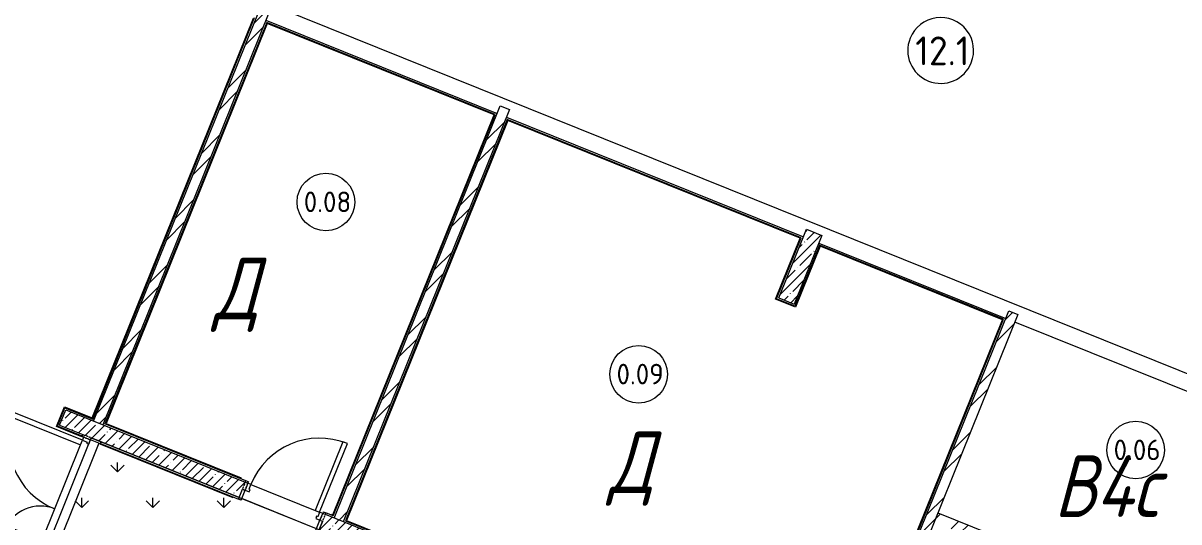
# Model space of a CAD drawing. Header units: millimetres. Extents: x -584918 to 2941280, y 3000189 to 4229862.
# Drawn here: x -422676 to -408636, y 3499246 to 3505307 of the extents above; entities that cross this region are included whole.
import ezdxf

# ---------------------------------------------------------------- set-up
doc = ezdxf.new("R2010")
doc.units = ezdxf.units.MM
doc.linetypes.add('ASVP_Невидимые', pattern=[5, 3, -2])
for name, color, linetype, lineweight in [('Двери', 7, 'Continuous', 0), ('Марки помещений', 7, 'Continuous', 0), ('Обобщенные модели', 7, 'Continuous', 0), ('Оси', 7, 'Continuous', 0), ('Перекрытие', 7, 'Continuous', 0), ('Стены внутренние', 7, 'Continuous', 0), ('Стены несущие', 7, 'Continuous', 0), ('Стены отделка', 7, 'Continuous', 0), ('Стены перегородки', 7, 'Continuous', 0), ('экспертиза ДУ категории', 1, 'Continuous', 0), ('экспертиза условные обозначения', 1, 'Continuous', 0)]:
    doc.layers.add(name, color=color, linetype=linetype, lineweight=lineweight)
doc.styles.add('GOST Common_1', font='', dxfattribs={"height": 700})
doc.styles.add('GOST Common_2', font='', dxfattribs={"height": 500})
doc.styles.add('mytext', font='isocpeur.ttf', dxfattribs={"width": 0.8, "oblique": 14.999978})
doc.styles.get('GOST Common_1').set_extended_font_data('GOST Common')
doc.styles.get('GOST Common_2').set_extended_font_data('GOST Common')
pattern_1 = [(45, (-434112.28, 3473620.18), (-114.04925, 114.04925), []), (45, (-433998.23, 3473620.18), (-114.04925, 114.04925), [201.612, -40.322, 3.353, -36.97])]
pattern_2 = [(45, (-434112.28, 3473620.18), (-235.7317, 235.7317), []), (45, (-433955.12, 3473620.18), (-235.7317, 235.7317), [])]

# ---------------------------------------------------------------- blocks, each defined once
blk = doc.blocks.new('ASVP_ДверьПротивопожарнаяСтальная_2 полотна - EI15 1370х2000h_полотна_ Г Л _1250 в свету_-7407233-АР Этаж 00')
at = {"layer": 'Двери', "lineweight": 18}
for p, q in [((685, 1000), (625, 1000)), ((625, 1000), (625, 100)), ((685, 100), (685, 1000)), ((-685, 570), (-625, 570)), ((-685, 100), (-685, 570)), ((-625, 570), (-625, 100)), ((-725, 100), (-685, 100)), ((-725, 10), (-725, 100)), ((-670, 10), (-725, 10)), ((-625, 100), (-685, 100)), ((-685, 100), (-685, 40)), ((-685, 40), (-670, 40)), ((-670, 40), (-670, 10)), ((625, 100), (685, 100)), ((685, 40), (670, 40)), ((670, 40), (670, 10)), ((670, 10), (725, 10)), ((725, 100), (685, 100)), ((685, 100), (685, 40)), ((725, 10), (725, 100))]:
    blk.add_line(p, q, dxfattribs=at)
at = {"layer": 'Двери', "linetype": 'ASVP_Невидимые', "lineweight": 18}
for p, q in [((-750, 100), (-725, 100)), ((-750, 10), (-750, 100)), ((-725, 10), (-750, 10)), ((-725, 100), (-725, 10)), ((750, 100), (725, 100)), ((725, 100), (725, 10)), ((725, 10), (750, 10)), ((750, 10), (750, 100))]:
    blk.add_line(p, q, dxfattribs=at)
at = {"layer": 'Двери'}
for centre, radius, start, end in [((685, 100), 900, 90, 180), ((-685, 100), 470, 360, 90)]:
    blk.add_arc(centre, radius, start, end, dxfattribs=at)
blk = doc.blocks.new('ASVP_ОТКОС_Оштукатуривание дверного откоса - Оштукатуривание дверного откоса-5741163-АР Этаж 00')
at = {"layer": 'Обобщенные модели'}
for p, q in [((-750, 0), (-750, 130)), ((-725, 0), (-750, 0)), ((-725, 0), (-725, 130)), ((725, 0), (725, 130)), ((725, 0), (750, 0)), ((750, 130), (750, 0))]:
    blk.add_line(p, q, dxfattribs=at)
blk = doc.blocks.new('ASVP_ОТКОС_Оштукатуривание дверного откоса - Оштукатуривание дверного откоса-5741164-АР Этаж 00')
at = {"layer": 'Обобщенные модели'}
for p, q in [((-750, 0), (-750, 20)), ((-725, 0), (-750, 0)), ((-725, 0), (-725, 20)), ((725, 0), (725, 20)), ((725, 0), (750, 0)), ((750, 20), (750, 0))]:
    blk.add_line(p, q, dxfattribs=at)
blk = doc.blocks.new('ASVP_ДверьСтальная_1 полотно - Внутренняя 900х2000h_полотно_ Г Л _825 в свету_-7461759-АР Этаж 00')
at = {"layer": 'Двери', "lineweight": 18}
for p, q in [((450, 1000), (390, 1000)), ((390, 1000), (390, 100)), ((450, 100), (450, 1000)), ((-450, 100), (-490, 100)), ((-490, 100), (-490, 10)), ((-490, 10), (-435, 10)), ((-450, 40), (-450, 100)), ((-435, 40), (-450, 40)), ((-435, 10), (-435, 40)), ((390, 100), (450, 100)), ((450, 40), (435, 40)), ((435, 40), (435, 10)), ((435, 10), (490, 10)), ((490, 100), (450, 100)), ((450, 100), (450, 40)), ((490, 10), (490, 100))]:
    blk.add_line(p, q, dxfattribs=at)
at = {"layer": 'Двери', "linetype": 'ASVP_Невидимые', "lineweight": 18}
for p, q in [((-490, 100), (-525, 100)), ((-525, 100), (-525, 10)), ((-525, 10), (-490, 10)), ((-490, 10), (-490, 100)), ((525, 100), (490, 100)), ((490, 100), (490, 10)), ((490, 10), (525, 10)), ((525, 10), (525, 100))]:
    blk.add_line(p, q, dxfattribs=at)
at = {"layer": 'Двери'}
blk.add_arc((450, 100), 900, 90, 180, dxfattribs=at)
blk = doc.blocks.new('ASVP_ОТКОС_Оштукатуривание дверного откоса - Оштукатуривание дверного откоса-V10-АР Этаж 00')
at = {"layer": 'Обобщенные модели'}
for p, q in [((-525, 0), (-525, 130)), ((-490, 0), (-525, 0)), ((-490, 0), (-490, 130)), ((490, 0), (490, 130)), ((490, 0), (525, 0)), ((525, 130), (525, 0))]:
    blk.add_line(p, q, dxfattribs=at)
blk = doc.blocks.new('ASVP_ОТКОС_Оштукатуривание дверного откоса - Оштукатуривание дверного откоса-V11-АР Этаж 00')
at = {"layer": 'Обобщенные модели'}
for p, q in [((-525, 0), (-525, 20)), ((-490, 0), (-525, 0)), ((-490, 0), (-490, 20)), ((490, 0), (490, 20)), ((490, 0), (525, 0)), ((525, 20), (525, 0))]:
    blk.add_line(p, q, dxfattribs=at)
blk = doc.blocks.new('Ось сетки - Круг_Ø8 мм-6577-АР Этаж 00')
at = {"layer": 'Оси'}
for start, end in [(360, 180), (180, 360)]:
    blk.add_arc((0, 0), 4, start, end, dxfattribs=at)
blk = doc.blocks.new('ASVP_Марка_Помещение_ОдноЗначение - Номер-684784-АР Этаж 00')
at = {"layer": 'Марки помещений'}
blk.add_circle((0, 0), 3.5, dxfattribs=at)

msp = doc.modelspace()

# ---------------------------------------------------------------- hatches: boundary and pattern name
at = {"layer": 'Стены внутренние'}
h = msp.add_hatch(dxfattribs=at)
h.set_pattern_fill('FP_6', color=256, style=0, pattern_type=2)
h.set_pattern_definition(pattern_2)
h.paths.add_polyline_path([(-421707.948, 3500425.054), (-419689.556, 3505433.656), (-419800.859, 3505478.509), (-421819.251, 3500469.907)])
h = msp.add_hatch(dxfattribs=at)
h.set_pattern_fill('FP_6', color=256, style=0, pattern_type=2)
h.set_pattern_definition(pattern_2)
h.paths.add_polyline_path([(-418786.264, 3499247.659), (-416767.872, 3504256.261), (-416879.174, 3504301.114), (-418897.566, 3499292.512), (-418824.729, 3499263.159)])
h = msp.add_hatch(dxfattribs=at)
h.set_pattern_fill('FP_8', color=256, style=0, pattern_type=2)
h.set_pattern_definition(pattern_1)
h.paths.add_polyline_path([(-413310.718, 3501892.749), (-412974.32, 3502727.516), (-413159.823, 3502802.271), (-413496.222, 3501967.504)])
h = msp.add_hatch(dxfattribs=at)
h.set_pattern_fill('FP_6', color=256, style=0, pattern_type=2)
h.set_pattern_definition(pattern_2)
h.paths.add_polyline_path([(-412608.988, 3496758.309), (-410590.596, 3501766.911), (-410701.898, 3501811.764), (-412720.29, 3496803.162), (-412717.558, 3496802.061)])
h = msp.add_hatch(dxfattribs=at)
h.set_pattern_fill('FP_8', color=256, style=0, pattern_type=2)
h.set_pattern_definition(pattern_1)
h.paths.add_polyline_path([(-421745.603, 3500224.599), (-421670.848, 3500410.103), (-422157.795, 3500606.336), (-422232.55, 3500420.832), (-421840.835, 3500262.976)])
h = msp.add_hatch(dxfattribs=at)
h.set_pattern_fill('FP_8', color=256, style=0, pattern_type=2)
h.set_pattern_definition(pattern_1)
h.paths.add_polyline_path([(-415067.467, 3497533.41), (-414992.712, 3497718.914), (-419004.231, 3499335.496), (-419078.986, 3499149.992), (-415772.596, 3497817.567)])
h.paths.add_polyline_path([(-420052.881, 3499542.458), (-419978.126, 3499727.961), (-421670.848, 3500410.103), (-421745.603, 3500224.599), (-420400.318, 3499682.469)])
h = msp.add_hatch(dxfattribs=at)
h.set_pattern_fill('FP_6', color=256, style=0, pattern_type=2)
h.set_pattern_definition(pattern_2)
h.paths.add_polyline_path([(-407498.359, 3497588.231), (-407453.506, 3497699.533), (-407662.197, 3497783.633), (-407707.051, 3497672.33), (-407662.197, 3497654.255)])
h.paths.add_polyline_path([(-408680.945, 3498064.795), (-408636.092, 3498176.098), (-411562.414, 3499355.362), (-411607.268, 3499244.059), (-408876.178, 3498143.471)])
at = {"layer": 'экспертиза условные обозначения'}
h = msp.add_hatch(dxfattribs=at)
h.set_pattern_fill('GRASS', color=3, scale=24)
h.set_pattern_definition([(90, (-460324.96, 3463644.8), (-431.0523, 431.0523), [114.3, -747.8046]), (45, (-460324.96, 3463644.8), (-431.0523, 431.0523), [114.3, -495.3]), (135, (-460324.96, 3463644.8), (-431.0523, -431.0523), [114.3, -495.3])])
h.paths.add_polyline_path([(-405235.767, 3493571.382), (-406996.253, 3489202.768), (-408387.531, 3489763.432), (-407206.398, 3492694.392), (-413513.527, 3495236.07), (-414205.013, 3493520.16), (-416338.306, 3494379.846), (-415646.82, 3496095.756), (-415832.324, 3496170.511), (-416523.81, 3494454.601), (-420812.707, 3496182.963), (-421903.419, 3496622.503), (-421339.017, 3498023.057), (-422455.778, 3498462.313), (-422306.267, 3498833.321), (-422408.294, 3498874.436), (-421847.63, 3500265.715)])

# ---------------------------------------------------------------- linework, layer by layer
at = {"layer": 'Перекрытие'}
for p, q in [((-404232.323, 3499312.436), (-426478.718, 3508277.401)), ((-406519.065, 3500018.33), (-410627.974, 3501674.159)), ((-422445.049, 3499024.016), (-421977.829, 3500183.415)), ((-421754.947, 3500201.411), (-422296.923, 3498856.509)), ((-419908.562, 3499699.928), (-419129.446, 3499385.956)), ((-419111.449, 3499163.075), (-420020.418, 3499529.375))]:
    msp.add_line(p, q, dxfattribs=at)
at = {"layer": 'Стены внутренние'}
for p, q in [((-421835.863, 3500508.946), (-419877.275, 3505369.145)), ((-419710.322, 3505301.865), (-421668.909, 3500441.666)), ((-416955.591, 3504191.75), (-419710.322, 3505301.865)), ((-418914.178, 3499331.551), (-416955.591, 3504191.75)), ((-416788.637, 3504124.47), (-418747.225, 3499264.271)), ((-413236.24, 3502692.907), (-416788.637, 3504124.47)), ((-413535.261, 3501950.892), (-413236.24, 3502692.907)), ((-412995.085, 3502595.725), (-413294.106, 3501853.71)), ((-410778.315, 3501702.4), (-412995.085, 3502595.725)), ((-413294.106, 3501853.71), (-413535.261, 3501950.892)), ((-412736.903, 3496842.201), (-410778.315, 3501702.4)), ((-422271.589, 3500404.219), (-422174.407, 3500645.374)), ((-422174.407, 3500645.374), (-421835.863, 3500508.946)), ((-421668.909, 3500441.666), (-420027.201, 3499780.082)), ((-421960.87, 3500279.004), (-422271.589, 3500404.219)), ((-421960.87, 3500279.004), (-421959.001, 3500283.642)), ((-421736.397, 3500193.936), (-421738.266, 3500189.298)), ((-420124.383, 3499538.927), (-421738.266, 3500189.298)), ((-420030.939, 3499770.807), (-420027.201, 3499780.082)), ((-420120.645, 3499548.203), (-420124.383, 3499538.927)), ((-418936.466, 3499329.751), (-418932.729, 3499339.026)), ((-418932.729, 3499339.026), (-418914.178, 3499331.551)), ((-418747.225, 3499264.271), (-415194.828, 3497832.708))]:
    msp.add_line(p, q, dxfattribs=at)
at = {"layer": 'Стены несущие'}
for p, q in [((-413496.222, 3501967.504), (-413159.823, 3502802.271)), ((-413159.823, 3502802.271), (-412974.32, 3502727.516)), ((-412974.32, 3502727.516), (-413310.718, 3501892.749)), ((-413496.222, 3501967.504), (-413310.718, 3501892.749)), ((-422232.55, 3500420.832), (-422157.795, 3500606.336)), ((-422157.795, 3500606.336), (-419978.126, 3499727.961)), ((-422232.55, 3500420.832), (-421931.107, 3500299.354)), ((-420052.881, 3499542.458), (-421847.63, 3500265.715)), ((-420052.881, 3499542.458), (-420011.765, 3499644.485)), ((-415178.215, 3497793.669), (-419004.231, 3499335.496)), ((-419078.986, 3499149.992), (-419037.871, 3499252.02))]:
    msp.add_line(p, q, dxfattribs=at)
at = {"layer": 'Стены отделка'}
for p, q in [((-421830.325, 3500495.933), (-419864.262, 3505374.682)), ((-419726.934, 3505340.904), (-416916.552, 3504208.362)), ((-419715.859, 3505314.878), (-421681.922, 3500436.129)), ((-416942.578, 3504197.287), (-419715.859, 3505314.878)), ((-418908.641, 3499318.538), (-416942.578, 3504197.287)), ((-416794.175, 3504137.483), (-418760.238, 3499258.734)), ((-416805.25, 3504163.509), (-413197.201, 3502709.519)), ((-413223.227, 3502698.444), (-416794.175, 3504137.483)), ((-413522.248, 3501956.429), (-413223.227, 3502698.444)), ((-413000.622, 3502608.738), (-413299.643, 3501866.723)), ((-413011.697, 3502634.764), (-410739.276, 3501719.012)), ((-410765.302, 3501707.937), (-413000.622, 3502608.738)), ((-413299.643, 3501866.723), (-413522.248, 3501956.429)), ((-412731.365, 3496829.188), (-410765.302, 3501707.937)), ((-422258.576, 3500409.757), (-422168.87, 3500632.361)), ((-422168.87, 3500632.361), (-421830.325, 3500495.933)), ((-419970.65, 3499746.512), (-421681.922, 3500436.129)), ((-421957.133, 3500288.28), (-422258.576, 3500409.757)), ((-421949.657, 3500306.83), (-421957.133, 3500288.28)), ((-421727.052, 3500217.124), (-421734.528, 3500198.573)), ((-421734.528, 3500198.573), (-420060.356, 3499523.907)), ((-419978.126, 3499727.961), (-419970.65, 3499746.512)), ((-420052.881, 3499542.458), (-420060.356, 3499523.907)), ((-419004.231, 3499335.496), (-418996.755, 3499354.047)), ((-418908.641, 3499318.538), (-418996.755, 3499354.047)), ((-418760.238, 3499258.734), (-415189.29, 3497819.695))]:
    msp.add_line(p, q, dxfattribs=at)
at = {"layer": 'Стены перегородки'}
for p, q in [((-421819.251, 3500469.907), (-419800.859, 3505478.509)), ((-419689.556, 3505433.656), (-421707.948, 3500425.054)), ((-418897.566, 3499292.512), (-416879.174, 3504301.114)), ((-416767.872, 3504256.261), (-418786.264, 3499247.659)), ((-416879.174, 3504301.114), (-416767.872, 3504256.261)), ((-412720.29, 3496803.162), (-410701.898, 3501811.764)), ((-410590.596, 3501766.911), (-412608.988, 3496758.309)), ((-410701.898, 3501811.764), (-410590.596, 3501766.911)), ((-411562.414, 3499355.362), (-408636.092, 3498176.098))]:
    msp.add_line(p, q, dxfattribs=at)
at = {"layer": 'экспертиза условные обозначения', "color": 3}
msp.add_lwpolyline([(-405235.767, 3493571.382), (-405235.767, 3493571.382), (-406996.253, 3489202.768), (-408387.531, 3489763.432), (-407206.398, 3492694.392), (-413513.527, 3495236.07), (-414205.013, 3493520.16), (-416338.306, 3494379.846), (-415646.82, 3496095.756), (-415832.324, 3496170.511), (-416523.81, 3494454.601), (-420812.707, 3496182.963), (-421903.419, 3496622.503), (-421339.017, 3498023.057), (-422455.778, 3498462.313), (-422306.267, 3498833.321), (-422408.294, 3498874.436), (-421847.63, 3500265.715), (-405235.767, 3493571.382)], dxfattribs=at)

# ---------------------------------------------------------------- block references
at = {"layer": 'Двери'}
for name, p, rotation in [('ASVP_ДверьПротивопожарнаяСтальная_2 полотна - EI15 1370х2000h_полотна_ Г Л _1250 в свету_-7407233-АР Этаж 00', (-422118.687, 3499566.338), 68.05130091645752), ('ASVP_ДверьСтальная_1 полотно - Внутренняя 900х2000h_полотно_ Г Л _825 в свету_-7461759-АР Этаж 00', (-419528.556, 3499438.977), 338.0513009164577)]:
    msp.add_blockref(name, p, dxfattribs=dict(at, rotation=rotation))
at = {"layer": 'Марки помещений', "xscale": 99.99999999999993, "yscale": 99.99999999999993, "zscale": 99.99999999999993}
for p in [(-418998.037, 3503132.325), (-415198.606, 3501039.579), (-409160.09, 3500118.441)]:
    msp.add_blockref('ASVP_Марка_Помещение_ОдноЗначение - Номер-684784-АР Этаж 00', p, dxfattribs=at)
at = {"layer": 'Обобщенные модели'}
for name, p, rotation in [('ASVP_ОТКОС_Оштукатуривание дверного откоса - Оштукатуривание дверного откоса-5741164-АР Этаж 00', (-422229.989, 3499611.191), 248.0513009164573), ('ASVP_ОТКОС_Оштукатуривание дверного откоса - Оштукатуривание дверного откоса-5741163-АР Этаж 00', (-422007.385, 3499521.485), 68.05130091645752), ('ASVP_ОТКОС_Оштукатуривание дверного откоса - Оштукатуривание дверного откоса-V11-АР Этаж 00', (-419483.703, 3499550.279), 158.0513009164575), ('ASVP_ОТКОС_Оштукатуривание дверного откоса - Оштукатуривание дверного откоса-V10-АР Этаж 00', (-419573.409, 3499327.675), 338.0513009164577)]:
    msp.add_blockref(name, p, dxfattribs=dict(at, rotation=rotation))
at = {"layer": 'Оси', "xscale": 99.99999999999994, "yscale": 99.99999999999994, "zscale": 99.99999999999994, "rotation": 338.0513009164571}
msp.add_blockref('Ось сетки - Круг_Ø8 мм-6577-АР Этаж 00', (-411529.739, 3504974.517), dxfattribs=at)

# ---------------------------------------------------------------- texts
at = {"layer": 'Марки помещений', "char_height": 250, "width": 663.79725, "attachment_point": 1, "style": 'GOST Common_2'}
for s, insert in [('0.08', (-419266.694, 3503260.05)), ('0.09', (-415467.264, 3501167.304)), ('0.06', (-409428.747, 3500246.166))]:
    msp.add_mtext(s, dxfattribs=dict(at, insert=insert))
at = {"layer": 'Оси', "insert": (-411839.599, 3505144.906), "char_height": 350, "width": 764.80987, "attachment_point": 1, "style": 'GOST Common_1'}
msp.add_mtext('12.1', dxfattribs=at)
at = {"layer": 'экспертиза ДУ категории', "lineweight": 50, "char_height": 750, "attachment_point": 1, "style": 'mytext'}
for s, insert in [('Д', (-420361.019, 3502458.554)), ('Д', (-415561.946, 3500346.114)), ('В4с', (-410152.969, 3500055.124))]:
    msp.add_mtext_dynamic_manual_height_columns(s, width=2459.42723, gutter_width=17359.771, heights=[0], dxfattribs=dict(at, insert=insert))

doc.saveas('drawing.dxf')
